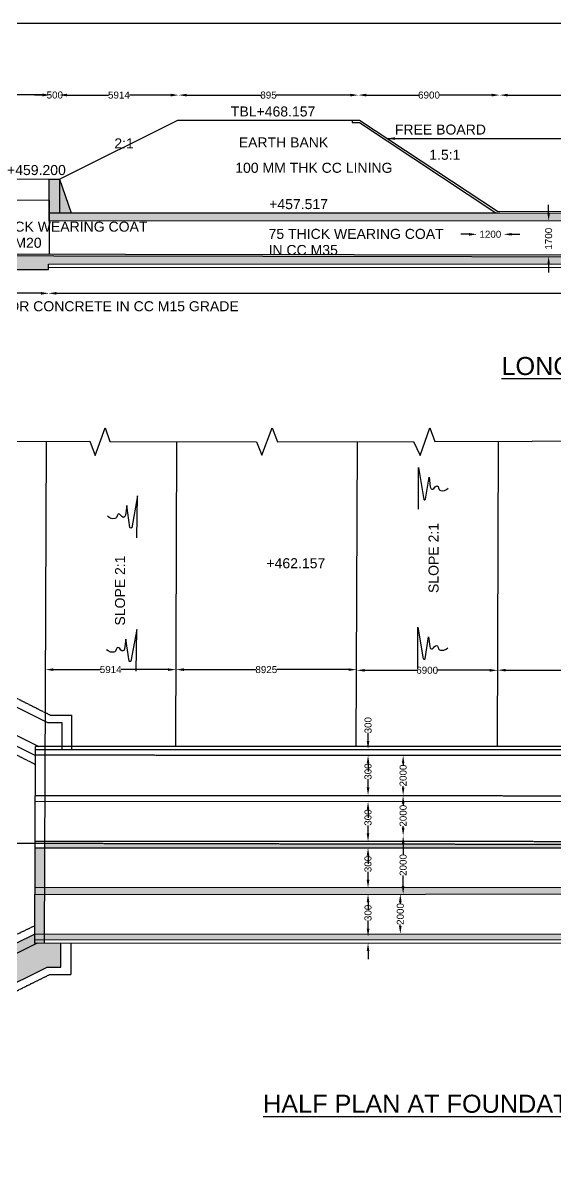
# Model space of a CAD drawing. Header units: millimetres. Extents: x 5124 to 5406002, y 2311 to 17238519.
# Drawn here: x 5218569 to 5221220, y 17201776 to 17207525 of the extents above; entities that cross this region are included whole.
import ezdxf

# ---------------------------------------------------------------- set-up
doc = ezdxf.new("R2010")
doc.units = ezdxf.units.MM
doc.header["$MEASUREMENT"] = 0
doc.linetypes.add('ACAD_ISO02W100', pattern=[15, 12, -3])
for name, color, linetype in [('DIMENSION', 7, 'Continuous'), ('DRAWING', 50, 'Continuous'), ('TEXT', 7, 'Continuous')]:
    doc.layers.add(name, color=color, linetype=linetype)
doc.styles.get("Standard").update_dxf_attribs({"font": 'arial.ttf', "height": 35})
doc.dimstyles.get("Standard").update_dxf_attribs({"dimtxt": 50, "dimasz": 40, "dimexe": 0.18, "dimexo": 0.0625, "dimgap": 0.09, "dimtad": 0, "dimdec": 0, "dimzin": 0, "dimdsep": 46, "dimtxsty": 'Standard', "dimcen": 0.09, "dimse1": 1, "dimse2": 1, "dimadec": 0, "dimazin": 0, "dimtfac": 1, "dimtdec": 0, "dimtofl": 0, "dimtmove": 0, "dimatfit": 3, "dimfxl": 1, "dimtolj": 1, "dimtzin": 0, "dimarcsym": 0})
pattern_1 = [(50.02845, (5179145.186, 17109161.12), (86.78672, -7.54944), [9.07442, -99.81865]), (355.02845, (5179145.19, 17109161.12), (-16.833026, 91.00111), [7.25954, -79.85492]), (100.47985, (5179152.42, 17109160.49), (69.95376, 83.45162), [7.71207, -84.8328]), (46.21265, (5179145.17, 17109185.32), (129.13788, -19.96241), [13.61163, -149.72797]), (96.66405, (5179155.94, 17109183.65), (113.02846, 117.9169), [11.56811, -127.24918]), (351.21265, (5179145.17, 17109185.32), (113.02837, 117.91698), [10.8893, -119.78238]), (21.02845, (5179157.276, 17109179.274), (72.245335, -48.677924), [9.07442, -99.81865]), (326.02845, (5179157.28, 17109179.27), (29.39572, 87.75218), [7.25954, -79.85492]), (71.47985, (5179163.3, 17109175.22), (101.64108, 39.074175), [7.71207, -84.8328]), (37.528446, (5179145.186, 17109161.12), (1.451252, 40.278319), [0, -78.88698, 0, -81.064842, 0, -80.1574]), (7.528446, (5179145.186, 17109161.12), (31.805692, 47.736578), [0, -46.21906, 0, -77.072096, 0, -30.550556]), (327.528446, (5179118.205, 17109161.106), (64.589752, -2.696898), [0, -30.248076, 0, -94.373996, 0, -125.227033]), (317.528446, (5179106.105, 17109161.1), (70.555015, 12.146963), [0, -39.322498, 0, -62.674012, 0, -88.929342])]

# ---------------------------------------------------------------- blocks, each defined once
blk = doc.blocks.new('*D7')
at = {"layer": 'Defpoints', "color": 0, "transparency": 16777216}
for p in [(5217738, 17207166.6), (5218705.5, 17207166.7), (5218705.5, 17207166.6)]:
    blk.add_point(p, dxfattribs=at)
at = {"layer": 'DIMENSION', "color": 0, "lineweight": -2, "transparency": 16777216}
for p, q in [((5217778, 17207166.7), (5218169.5, 17207166.7)), ((5218665.5, 17207166.7), (5218274.1, 17207166.7))]:
    blk.add_line(p, q, dxfattribs=at)
at = {"layer": 'DIMENSION', "color": 0, "transparency": 16777216}
for points in [[(5217778, 17207173.4), (5217778, 17207160), (5217738, 17207166.7)], [(5218665.5, 17207173.4), (5218665.5, 17207160), (5218705.5, 17207166.7)]]:
    blk.add_solid(points, dxfattribs=at)
at = {"layer": 'DIMENSION', "color": 0, "transparency": 16777216, "insert": (5218221.8, 17207166.7), "char_height": 35, "attachment_point": 5}
blk.add_mtext('\\A1;9700', dxfattribs=at)
blk = doc.blocks.new('*D8')
at = {"layer": 'Defpoints', "color": 0, "transparency": 16777216}
for p in [(5218705.5, 17207166.7), (5218748.6, 17207166.7), (5218748.6, 17207166)]:
    blk.add_point(p, dxfattribs=at)
at = {"layer": 'DIMENSION', "color": 0, "lineweight": -2, "transparency": 16777216}
for p, q in [((5218665.5, 17207166), (5218625.5, 17207166)), ((5218788.6, 17207166), (5218828.6, 17207166))]:
    blk.add_line(p, q, dxfattribs=at)
at = {"layer": 'DIMENSION', "color": 0, "transparency": 16777216}
for points in [[(5218665.5, 17207172.7), (5218665.5, 17207159.4), (5218705.5, 17207166)], [(5218788.6, 17207172.7), (5218788.6, 17207159.4), (5218748.6, 17207166)]]:
    blk.add_solid(points, dxfattribs=at)
at = {"layer": 'DIMENSION', "color": 0, "transparency": 16777216, "insert": (5218727.1, 17207166), "char_height": 35, "attachment_point": 5}
blk.add_mtext('\\A1;500', dxfattribs=at)
blk = doc.blocks.new('*D9')
at = {"layer": 'Defpoints', "color": 0, "transparency": 16777216}
for p in [(5218748.6, 17207166.7), (5219344.9, 17207166.7), (5219344.9, 17207165.7)]:
    blk.add_point(p, dxfattribs=at)
at = {"layer": 'DIMENSION', "color": 0, "lineweight": -2, "transparency": 16777216}
for p, q in [((5218788.6, 17207165.7), (5218994.5, 17207165.7)), ((5219304.9, 17207165.7), (5219099, 17207165.7))]:
    blk.add_line(p, q, dxfattribs=at)
at = {"layer": 'DIMENSION', "color": 0, "transparency": 16777216}
for points in [[(5218788.6, 17207172.4), (5218788.6, 17207159), (5218748.6, 17207165.7)], [(5219304.9, 17207172.4), (5219304.9, 17207159), (5219344.9, 17207165.7)]]:
    blk.add_solid(points, dxfattribs=at)
at = {"layer": 'DIMENSION', "color": 0, "transparency": 16777216, "insert": (5219046.8, 17207165.7), "char_height": 35, "attachment_point": 5}
blk.add_mtext('\\A1;5914', dxfattribs=at)
blk = doc.blocks.new('*D10')
at = {"layer": 'Defpoints', "color": 0, "transparency": 16777216}
for p in [(5219344.9, 17207166.7), (5220239.8, 17207166.7), (5220239.8, 17207165.7)]:
    blk.add_point(p, dxfattribs=at)
at = {"layer": 'DIMENSION', "color": 0, "lineweight": -2, "transparency": 16777216}
for p, q in [((5219384.9, 17207165.7), (5219753.5, 17207165.7)), ((5220199.8, 17207165.7), (5219831.3, 17207165.7))]:
    blk.add_line(p, q, dxfattribs=at)
at = {"layer": 'DIMENSION', "color": 0, "transparency": 16777216}
for points in [[(5219384.9, 17207172.4), (5219384.9, 17207159), (5219344.9, 17207165.7)], [(5220199.8, 17207172.4), (5220199.8, 17207159), (5220239.8, 17207165.7)]]:
    blk.add_solid(points, dxfattribs=at)
at = {"layer": 'DIMENSION', "color": 0, "transparency": 16777216, "insert": (5219792.4, 17207165.7), "char_height": 35, "attachment_point": 5}
blk.add_mtext('\\A1;895', dxfattribs=at)
blk = doc.blocks.new('*D11')
at = {"layer": 'Defpoints', "color": 0, "transparency": 16777216}
for p in [(5220239.8, 17207165.7), (5220945.2, 17207165.7), (5220945.2, 17207165.7)]:
    blk.add_point(p, dxfattribs=at)
at = {"layer": 'DIMENSION', "color": 0, "lineweight": -2, "transparency": 16777216}
for p, q in [((5220279.8, 17207165.7), (5220540.1, 17207165.7)), ((5220905.2, 17207165.7), (5220644.9, 17207165.7))]:
    blk.add_line(p, q, dxfattribs=at)
at = {"layer": 'DIMENSION', "color": 0, "transparency": 16777216}
for points in [[(5220279.8, 17207172.4), (5220279.8, 17207159), (5220239.8, 17207165.7)], [(5220905.2, 17207172.4), (5220905.2, 17207159), (5220945.2, 17207165.7)]]:
    blk.add_solid(points, dxfattribs=at)
at = {"layer": 'DIMENSION', "color": 0, "transparency": 16777216, "insert": (5220592.5, 17207165.7), "char_height": 35, "attachment_point": 5}
blk.add_mtext('\\A1;6900', dxfattribs=at)
blk = doc.blocks.new('*D12')
at = {"layer": 'Defpoints', "color": 0, "transparency": 16777216}
for p in [(5220945.2, 17207165.7), (5222424.1, 17207165.7), (5222424.1, 17207165.7)]:
    blk.add_point(p, dxfattribs=at)
at = {"layer": 'DIMENSION', "color": 0, "lineweight": -2, "transparency": 16777216}
for p, q in [((5220985.2, 17207165.7), (5221620.4, 17207165.7)), ((5222384.1, 17207165.7), (5221748.9, 17207165.7))]:
    blk.add_line(p, q, dxfattribs=at)
at = {"layer": 'DIMENSION', "color": 0, "transparency": 16777216}
for points in [[(5220985.2, 17207172.4), (5220985.2, 17207159), (5220945.2, 17207165.7)], [(5222384.1, 17207172.4), (5222384.1, 17207159), (5222424.1, 17207165.7)]]:
    blk.add_solid(points, dxfattribs=at)
at = {"layer": 'DIMENSION', "color": 0, "transparency": 16777216, "insert": (5221684.6, 17207165.7), "char_height": 35, "attachment_point": 5}
blk.add_mtext('\\A1;15000', dxfattribs=at)
blk = doc.blocks.new('*D22')
at = {"layer": 'Defpoints', "color": 0, "transparency": 16777216}
for p in [(5221188.9, 17206538.3), (5221188.9, 17206538.3), (5221188.9, 17206360.9)]:
    blk.add_point(p, dxfattribs=at)
at = {"layer": 'DIMENSION', "color": 0, "lineweight": -2, "transparency": 16777216}
for p, q in [((5221188.9, 17206578.3), (5221188.9, 17206618.3)), ((5221188.9, 17206320.9), (5221188.9, 17206280.9))]:
    blk.add_line(p, q, dxfattribs=at)
at = {"layer": 'DIMENSION', "color": 0, "transparency": 16777216}
for points in [[(5221182.2, 17206578.3), (5221195.6, 17206578.3), (5221188.9, 17206538.3)], [(5221182.2, 17206320.9), (5221195.6, 17206320.9), (5221188.9, 17206360.9)]]:
    blk.add_solid(points, dxfattribs=at)
at = {"layer": 'DIMENSION', "color": 0, "transparency": 16777216, "insert": (5221188.9, 17206449.6), "char_height": 35, "attachment_point": 5, "rotation": 90}
blk.add_mtext('\\A1;1700', dxfattribs=at)
blk = doc.blocks.new('*D23')
at = {"layer": 'Defpoints', "color": 0, "transparency": 16777216}
for p in [(5220831.7, 17206538.2), (5220964.8, 17206538.2), (5220964.8, 17206471.5)]:
    blk.add_point(p, dxfattribs=at)
at = {"layer": 'DIMENSION', "color": 0, "lineweight": -2, "transparency": 16777216}
for p, q in [((5220791.7, 17206471.5), (5220751.7, 17206471.5)), ((5221004.8, 17206471.5), (5221044.8, 17206471.5))]:
    blk.add_line(p, q, dxfattribs=at)
at = {"layer": 'DIMENSION', "color": 0, "transparency": 16777216}
for points in [[(5220791.7, 17206478.2), (5220791.7, 17206464.9), (5220831.7, 17206471.5)], [(5221004.8, 17206478.2), (5221004.8, 17206464.9), (5220964.8, 17206471.5)]]:
    blk.add_solid(points, dxfattribs=at)
at = {"layer": 'DIMENSION', "color": 0, "transparency": 16777216, "insert": (5220898.3, 17206471.5), "char_height": 35, "attachment_point": 5}
blk.add_mtext('\\A1;1200', dxfattribs=at)
blk = doc.blocks.new('*D26')
at = {"layer": 'Defpoints', "color": 0, "transparency": 16777216}
for p in [(5217951.1, 17206177.3), (5218698.6, 17206177.3), (5218698.6, 17206177.3)]:
    blk.add_point(p, dxfattribs=at)
at = {"layer": 'DIMENSION', "color": 0, "lineweight": -2, "transparency": 16777216}
for p, q in [((5217991.1, 17206177.3), (5218272.7, 17206177.3)), ((5218658.6, 17206177.3), (5218377, 17206177.3))]:
    blk.add_line(p, q, dxfattribs=at)
at = {"layer": 'DIMENSION', "color": 0, "transparency": 16777216}
for points in [[(5217991.1, 17206183.9), (5217991.1, 17206170.6), (5217951.1, 17206177.3)], [(5218658.6, 17206183.9), (5218658.6, 17206170.6), (5218698.6, 17206177.3)]]:
    blk.add_solid(points, dxfattribs=at)
at = {"layer": 'DIMENSION', "color": 0, "transparency": 16777216, "insert": (5218324.8, 17206177.3), "char_height": 35, "attachment_point": 5}
blk.add_mtext('\\A1;7600', dxfattribs=at)
blk = doc.blocks.new('*D27')
at = {"layer": 'Defpoints', "color": 0, "transparency": 16777216}
for p in [(5218695.1, 17206296.1), (5224483.8, 17206292.3), (5224483.8, 17206177.3)]:
    blk.add_point(p, dxfattribs=at)
at = {"layer": 'DIMENSION', "color": 0, "lineweight": -2, "transparency": 16777216}
for p, q in [((5218735.1, 17206177.3), (5221523.5, 17206177.3)), ((5224443.8, 17206177.3), (5221655.3, 17206177.3))]:
    blk.add_line(p, q, dxfattribs=at)
at = {"layer": 'DIMENSION', "color": 0, "transparency": 16777216}
for points in [[(5218735.1, 17206183.9), (5218735.1, 17206170.6), (5218695.1, 17206177.3)], [(5224443.8, 17206183.9), (5224443.8, 17206170.6), (5224483.8, 17206177.3)]]:
    blk.add_solid(points, dxfattribs=at)
at = {"layer": 'DIMENSION', "color": 0, "transparency": 16777216, "insert": (5221589.4, 17206177.3), "char_height": 35, "attachment_point": 5}
blk.add_mtext('\\A1;57720', dxfattribs=at)
blk = doc.blocks.new('*D35')
at = {"layer": 'Defpoints', "color": 0, "transparency": 16777216}
for p in [(5219330.9, 17204301), (5218680.4, 17204188.2), (5219330.9, 17204185.8)]:
    blk.add_point(p, dxfattribs=at)
at = {"layer": 'DIMENSION', "color": 0, "lineweight": -2, "transparency": 16777216}
for p, q in [((5218720.4, 17204301), (5218953.4, 17204301)), ((5219290.9, 17204301), (5219057.9, 17204301))]:
    blk.add_line(p, q, dxfattribs=at)
at = {"layer": 'DIMENSION', "color": 0, "transparency": 16777216}
for points in [[(5218720.4, 17204307.6), (5218720.4, 17204294.3), (5218680.4, 17204301)], [(5219290.9, 17204307.6), (5219290.9, 17204294.3), (5219330.9, 17204301)]]:
    blk.add_solid(points, dxfattribs=at)
at = {"layer": 'DIMENSION', "color": 0, "transparency": 16777216, "insert": (5219005.7, 17204301), "char_height": 35, "attachment_point": 5}
blk.add_mtext('\\A1;5914', dxfattribs=at)
blk = doc.blocks.new('*D36')
at = {"layer": 'Defpoints', "color": 0, "transparency": 16777216}
for p in [(5219331.3, 17204300.9), (5220231.5, 17204300.9), (5220231.5, 17204297.5)]:
    blk.add_point(p, dxfattribs=at)
at = {"layer": 'DIMENSION', "color": 0, "lineweight": -2, "transparency": 16777216}
for p, q in [((5219371.3, 17204300.9), (5219728.9, 17204300.9)), ((5220191.5, 17204300.9), (5219833.9, 17204300.9))]:
    blk.add_line(p, q, dxfattribs=at)
at = {"layer": 'DIMENSION', "color": 0, "transparency": 16777216}
for points in [[(5219371.3, 17204307.6), (5219371.3, 17204294.2), (5219331.3, 17204300.9)], [(5220191.5, 17204307.6), (5220191.5, 17204294.2), (5220231.5, 17204300.9)]]:
    blk.add_solid(points, dxfattribs=at)
at = {"layer": 'DIMENSION', "color": 0, "transparency": 16777216, "insert": (5219781.4, 17204300.9), "char_height": 35, "attachment_point": 5}
blk.add_mtext('\\A1;8925', dxfattribs=at)
blk = doc.blocks.new('*D37')
at = {"layer": 'Defpoints', "color": 0, "transparency": 16777216}
for p in [(5220231.5, 17204300.9), (5220935.2, 17204298.2), (5220935.2, 17204297.5)]:
    blk.add_point(p, dxfattribs=at)
at = {"layer": 'DIMENSION', "color": 0, "lineweight": -2, "transparency": 16777216}
for p, q in [((5220271.5, 17204297.5), (5220531, 17204297.5)), ((5220895.2, 17204297.5), (5220635.7, 17204297.5))]:
    blk.add_line(p, q, dxfattribs=at)
at = {"layer": 'DIMENSION', "color": 0, "transparency": 16777216}
for points in [[(5220271.5, 17204304.1), (5220271.5, 17204290.8), (5220231.5, 17204297.5)], [(5220895.2, 17204304.1), (5220895.2, 17204290.8), (5220935.2, 17204297.5)]]:
    blk.add_solid(points, dxfattribs=at)
at = {"layer": 'DIMENSION', "color": 0, "transparency": 16777216, "insert": (5220583.4, 17204297.5), "char_height": 35, "attachment_point": 5}
blk.add_mtext('\\A1;6900', dxfattribs=at)
blk = doc.blocks.new('*D38')
at = {"layer": 'Defpoints', "color": 0, "transparency": 16777216}
for p in [(5220935.2, 17204294.8), (5222418.6, 17204298.2), (5222418.6, 17204289.1)]:
    blk.add_point(p, dxfattribs=at)
at = {"layer": 'DIMENSION', "color": 0, "lineweight": -2, "transparency": 16777216}
for p, q in [((5220975.2, 17204298.2), (5221612.7, 17204298.2)), ((5222378.6, 17204298.2), (5221741.1, 17204298.2))]:
    blk.add_line(p, q, dxfattribs=at)
at = {"layer": 'DIMENSION', "color": 0, "transparency": 16777216}
for points in [[(5220975.2, 17204304.9), (5220975.2, 17204291.6), (5220935.2, 17204298.2)], [(5222378.6, 17204304.9), (5222378.6, 17204291.6), (5222418.6, 17204298.2)]]:
    blk.add_solid(points, dxfattribs=at)
at = {"layer": 'DIMENSION', "color": 0, "transparency": 16777216, "insert": (5221676.9, 17204298.2), "char_height": 35, "attachment_point": 5}
blk.add_mtext('\\A1;15000', dxfattribs=at)
blk = doc.blocks.new('*D46')
at = {"layer": 'Defpoints', "color": 0, "transparency": 16777216}
for p in [(5220463.5, 17203873.1), (5220463.5, 17203873.1), (5220463.5, 17203672.7)]:
    blk.add_point(p, dxfattribs=at)
at = {"layer": 'DIMENSION', "color": 0, "lineweight": -2, "transparency": 16777216}
for p, q in [((5220463.5, 17203833.1), (5220463.5, 17203825.5)), ((5220463.5, 17203712.7), (5220463.5, 17203720.3))]:
    blk.add_line(p, q, dxfattribs=at)
at = {"layer": 'DIMENSION', "color": 0, "transparency": 16777216}
for points in [[(5220456.9, 17203833.1), (5220470.2, 17203833.1), (5220463.5, 17203873.1)], [(5220456.9, 17203712.7), (5220470.2, 17203712.7), (5220463.5, 17203672.7)]]:
    blk.add_solid(points, dxfattribs=at)
at = {"layer": 'DIMENSION', "color": 0, "transparency": 16777216, "insert": (5220463.5, 17203772.9), "char_height": 35, "attachment_point": 5, "rotation": 90}
blk.add_mtext('\\A1;2000', dxfattribs=at)
blk = doc.blocks.new('*D47')
at = {"layer": 'Defpoints', "color": 0, "transparency": 16777216}
for p in [(5220463.5, 17203672.7), (5220463.5, 17203672.7), (5220463.4, 17203472.2)]:
    blk.add_point(p, dxfattribs=at)
at = {"layer": 'DIMENSION', "color": 0, "lineweight": -2, "transparency": 16777216}
for p, q in [((5220463.5, 17203632.7), (5220463.5, 17203625)), ((5220463.5, 17203512.2), (5220463.5, 17203519.8))]:
    blk.add_line(p, q, dxfattribs=at)
at = {"layer": 'DIMENSION', "color": 0, "transparency": 16777216}
for points in [[(5220456.8, 17203632.7), (5220470.1, 17203632.7), (5220463.5, 17203672.7)], [(5220456.8, 17203512.2), (5220470.1, 17203512.2), (5220463.5, 17203472.2)]]:
    blk.add_solid(points, dxfattribs=at)
at = {"layer": 'DIMENSION', "color": 0, "transparency": 16777216, "insert": (5220463.5, 17203572.4), "char_height": 35, "attachment_point": 5, "rotation": 90}
blk.add_mtext('\\A1;2000', dxfattribs=at)
blk = doc.blocks.new('*D48')
at = {"layer": 'Defpoints', "color": 0, "transparency": 16777216}
for p in [(5220449.5, 17203181.3), (5220449.5, 17203181.3), (5220449.5, 17202983.4)]:
    blk.add_point(p, dxfattribs=at)
at = {"layer": 'DIMENSION', "color": 0, "lineweight": -2, "transparency": 16777216}
for p, q in [((5220449.5, 17203141.3), (5220449.5, 17203135)), ((5220449.5, 17203023.4), (5220449.5, 17203029.8))]:
    blk.add_line(p, q, dxfattribs=at)
at = {"layer": 'DIMENSION', "color": 0, "transparency": 16777216}
for points in [[(5220442.8, 17203141.3), (5220456.2, 17203141.3), (5220449.5, 17203181.3)], [(5220442.8, 17203023.4), (5220456.2, 17203023.4), (5220449.5, 17202983.4)]]:
    blk.add_solid(points, dxfattribs=at)
at = {"layer": 'DIMENSION', "color": 0, "transparency": 16777216, "insert": (5220449.5, 17203082.4), "char_height": 35, "attachment_point": 5, "rotation": 90}
blk.add_mtext('\\A1;2000', dxfattribs=at)
blk = doc.blocks.new('*D49')
at = {"layer": 'Defpoints', "color": 0, "transparency": 16777216}
for p in [(5220463.5, 17203472.2), (5220463.5, 17203472.2), (5220449.5, 17203181.3)]:
    blk.add_point(p, dxfattribs=at)
at = {"layer": 'DIMENSION', "color": 0, "lineweight": -2, "transparency": 16777216}
for p, q in [((5220463.5, 17203432.2), (5220463.5, 17203379.3)), ((5220463.5, 17203221.3), (5220463.5, 17203274.1))]:
    blk.add_line(p, q, dxfattribs=at)
at = {"layer": 'DIMENSION', "color": 0, "transparency": 16777216}
for points in [[(5220456.8, 17203432.2), (5220470.1, 17203432.2), (5220463.5, 17203472.2)], [(5220456.8, 17203221.3), (5220470.1, 17203221.3), (5220463.5, 17203181.3)]]:
    blk.add_solid(points, dxfattribs=at)
at = {"layer": 'DIMENSION', "color": 0, "transparency": 16777216, "insert": (5220463.5, 17203326.7), "char_height": 35, "attachment_point": 5, "rotation": 90}
blk.add_mtext('\\A1;2000', dxfattribs=at)
blk = doc.blocks.new('*D103')
at = {"layer": 'Defpoints', "color": 0, "transparency": 16777216}
for p in [(5220284.8, 17203213), (5220284.8, 17203181.2), (5220288.4, 17203213)]:
    blk.add_point(p, dxfattribs=at)
at = {"layer": 'DIMENSION', "color": 0, "lineweight": -2, "transparency": 16777216}
for p, q in [((5220288.4, 17203253), (5220288.4, 17203293)), ((5220288.4, 17203141.2), (5220288.4, 17203101.2))]:
    blk.add_line(p, q, dxfattribs=at)
at = {"layer": 'DIMENSION', "color": 0, "transparency": 16777216}
for points in [[(5220281.8, 17203253), (5220295.1, 17203253), (5220288.4, 17203213)], [(5220281.8, 17203141.2), (5220295.1, 17203141.2), (5220288.4, 17203181.2)]]:
    blk.add_solid(points, dxfattribs=at)
at = {"layer": 'DIMENSION', "color": 0, "transparency": 16777216, "insert": (5220288.4, 17203331.7), "char_height": 35, "attachment_point": 5, "rotation": 90}
blk.add_mtext('\\A1;300', dxfattribs=at)
blk = doc.blocks.new('*D104')
at = {"layer": 'Defpoints', "color": 0, "transparency": 16777216}
for p in [(5220284.8, 17203444.5), (5220284.8, 17203412.6), (5220288.5, 17203444.5)]:
    blk.add_point(p, dxfattribs=at)
at = {"layer": 'DIMENSION', "color": 0, "lineweight": -2, "transparency": 16777216}
for p, q in [((5220288.5, 17203484.5), (5220288.5, 17203524.5)), ((5220288.5, 17203372.6), (5220288.5, 17203332.6))]:
    blk.add_line(p, q, dxfattribs=at)
at = {"layer": 'DIMENSION', "color": 0, "transparency": 16777216}
for points in [[(5220281.8, 17203484.5), (5220295.1, 17203484.5), (5220288.5, 17203444.5)], [(5220281.8, 17203372.6), (5220295.1, 17203372.6), (5220288.5, 17203412.6)]]:
    blk.add_solid(points, dxfattribs=at)
at = {"layer": 'DIMENSION', "color": 0, "transparency": 16777216, "insert": (5220288.5, 17203563.2), "char_height": 35, "attachment_point": 5, "rotation": 90}
blk.add_mtext('\\A1;300', dxfattribs=at)
blk = doc.blocks.new('*D105')
at = {"layer": 'Defpoints', "color": 0, "transparency": 16777216}
for p in [(5220284.9, 17203674), (5220284.9, 17203642.2), (5220288.6, 17203674)]:
    blk.add_point(p, dxfattribs=at)
at = {"layer": 'DIMENSION', "color": 0, "lineweight": -2, "transparency": 16777216}
for p, q in [((5220288.6, 17203714), (5220288.6, 17203754)), ((5220288.6, 17203602.2), (5220288.6, 17203562.2))]:
    blk.add_line(p, q, dxfattribs=at)
at = {"layer": 'DIMENSION', "color": 0, "transparency": 16777216}
for points in [[(5220281.9, 17203714), (5220295.2, 17203714), (5220288.6, 17203674)], [(5220281.9, 17203602.2), (5220295.2, 17203602.2), (5220288.6, 17203642.2)]]:
    blk.add_solid(points, dxfattribs=at)
at = {"layer": 'DIMENSION', "color": 0, "transparency": 16777216, "insert": (5220288.6, 17203792.7), "char_height": 35, "attachment_point": 5, "rotation": 90}
blk.add_mtext('\\A1;300', dxfattribs=at)
blk = doc.blocks.new('*D106')
at = {"layer": 'Defpoints', "color": 0, "transparency": 16777216}
for p in [(5220285.1, 17203905), (5220285.1, 17203873.2), (5220288.7, 17203905)]:
    blk.add_point(p, dxfattribs=at)
at = {"layer": 'DIMENSION', "color": 0, "lineweight": -2, "transparency": 16777216}
for p, q in [((5220288.7, 17203945), (5220288.7, 17203985)), ((5220288.7, 17203833.2), (5220288.7, 17203793.2))]:
    blk.add_line(p, q, dxfattribs=at)
at = {"layer": 'DIMENSION', "color": 0, "transparency": 16777216}
for points in [[(5220282, 17203945), (5220295.4, 17203945), (5220288.7, 17203905)], [(5220282, 17203833.2), (5220295.4, 17203833.2), (5220288.7, 17203873.2)]]:
    blk.add_solid(points, dxfattribs=at)
at = {"layer": 'DIMENSION', "color": 0, "transparency": 16777216, "insert": (5220288.7, 17204023.7), "char_height": 35, "attachment_point": 5, "rotation": 90}
blk.add_mtext('\\A1;300', dxfattribs=at)
blk = doc.blocks.new('*D107')
at = {"layer": 'Defpoints', "color": 0, "transparency": 16777216}
for p in [(5220284.9, 17202969.3), (5220284.9, 17202937.4), (5220288.6, 17202969.3)]:
    blk.add_point(p, dxfattribs=at)
at = {"layer": 'DIMENSION', "color": 0, "lineweight": -2, "transparency": 16777216}
for p, q in [((5220288.6, 17203009.3), (5220288.6, 17203049.3)), ((5220288.6, 17202897.4), (5220288.6, 17202857.4))]:
    blk.add_line(p, q, dxfattribs=at)
at = {"layer": 'DIMENSION', "color": 0, "transparency": 16777216}
for points in [[(5220281.9, 17203009.3), (5220295.2, 17203009.3), (5220288.6, 17202969.3)], [(5220281.9, 17202897.4), (5220295.2, 17202897.4), (5220288.6, 17202937.4)]]:
    blk.add_solid(points, dxfattribs=at)
at = {"layer": 'DIMENSION', "color": 0, "transparency": 16777216, "insert": (5220288.6, 17203088), "char_height": 35, "attachment_point": 5, "rotation": 90}
blk.add_mtext('\\A1;300', dxfattribs=at)

msp = doc.modelspace()

# ---------------------------------------------------------------- hatches: boundary and pattern name
at = {"layer": 'DRAWING'}
h = msp.add_hatch(dxfattribs=at)
h.set_pattern_fill('AR-CONC', color=0, scale=12.09923, angle=0.02845, style=0)
h.set_pattern_definition(pattern_1)
h.paths.add_polyline_path([(5224430.4, 17206638.9), (5224484, 17206638.8), (5224484, 17206539.1), (5218699, 17206537.7), (5218699.5, 17206746.8), (5218750.1, 17206746.8), (5218809.3, 17206578.2), (5224430.4, 17206576.8)])
h = msp.add_hatch(dxfattribs=at)
h.set_pattern_fill('AR-CONC', color=0, scale=12.09923, angle=0.02845, style=0)
h.set_pattern_definition(pattern_1)
h.paths.add_polyline_path([(5225985.1, 17206190.5), (5226015.1, 17206190.5), (5226015.1, 17206194), (5226015.7, 17206294.1), (5225884.8, 17206294.9), (5225884.7, 17206273.5), (5225954.9, 17206273.1)])
h.paths.add_polyline_path([(5225885.2, 17206353.5), (5224483.8, 17206355.7), (5224483.8, 17206282.6), (5225884.7, 17206273.5)])
h.paths.add_polyline_path([(5217679.5, 17206366.5), (5217679.5, 17206295.6), (5218695.1, 17206296.1), (5218695, 17206323.1), (5224483.8, 17206324.4), (5224483.8, 17206355.7)])
h.paths.add_polyline_path([(5224483.8, 17206355.7), (5224483.8, 17206364.8), (5217938.5, 17206373.6), (5217775.1, 17206551.9), (5217679.4, 17206551.9), (5217679.5, 17206366.5)])
h = msp.add_hatch(dxfattribs=at)
h.set_pattern_fill('AR-CONC', color=0, scale=12.09923, angle=0.02845, style=0)
h.set_pattern_definition(pattern_1)
h.paths.add_polyline_path([(5218689.3, 17202817.3), (5218757.7, 17202817.3), (5218757.7, 17202936.7), (5218639.6, 17202936.7), (5217647.7, 17202440.6), (5217647.8, 17202111.4), (5217684, 17202111.4), (5217683.9, 17202318)])
h.paths.add_polyline_path([(5218639.6, 17202936.7), (5218626.1, 17202936.7), (5218626.2, 17202982.4), (5217599.1, 17202477.7), (5217599.3, 17202111.3), (5217647.8, 17202111.4), (5217647.7, 17202440.6)])
h.paths.add_polyline_path([(5218675.8, 17202952.7), (5218626.1, 17202952.7), (5218626.1, 17202936.7), (5218675.7, 17202936.7)])
h.paths.add_polyline_path([(5218675.9, 17202982.4), (5218626.2, 17202982.4), (5218626.1, 17202952.7), (5218675.8, 17202952.7)])
h.paths.add_polyline_path([(5218676.6, 17203179.8), (5218626.7, 17203179.8), (5218626.2, 17202982.4), (5218675.9, 17202982.4)])
h.paths.add_polyline_path([(5218676.8, 17203212.3), (5218626.7, 17203212.3), (5218626.7, 17203179.8), (5218676.6, 17203179.8)])
h.paths.add_polyline_path([(5218677.5, 17203412.7), (5218627.2, 17203412.7), (5218626.7, 17203212.3), (5218676.8, 17203212.3)])
h.paths.add_polyline_path([(5224468.8, 17203214.8), (5218676.8, 17203212.3), (5218676.6, 17203179.8), (5224468.6, 17203184.7)])
h.paths.add_polyline_path([(5224466.8, 17202985.7), (5218675.9, 17202982.4), (5218675.8, 17202952.7), (5224466.5, 17202955.5)])
h.paths.add_polyline_path([(5224467.2, 17202985.7), (5224466.8, 17202985.7), (5224466.5, 17202955.5), (5224466.4, 17202939.4), (5224451.2, 17202939.4), (5225944.2, 17202426.5), (5225971.8, 17202469.2)])
h.paths.add_polyline_path([(5224451.2, 17202939.4), (5224383.2, 17202939.3), (5224383.2, 17202869.2), (5224426, 17202869.2), (5225873, 17202374.3), (5225872.4, 17201999.7), (5225993, 17201998.5), (5225995.1, 17202461.7), (5225992.3, 17202461.8), (5225971.8, 17202469.2), (5225944.2, 17202426.5)])
h.paths.add_polyline_path([(5224466.5, 17202955.5), (5224414.4, 17202955.4), (5224414.3, 17202939.4), (5224466.4, 17202939.4)])
h.paths.add_polyline_path([(5224466.8, 17202985.7), (5224414.6, 17202985.7), (5224414.4, 17202955.4), (5224466.5, 17202955.5)], flags=17)
h = msp.add_hatch(dxfattribs=at)
h.set_pattern_fill('AR-CONC', color=0, scale=12.09923, angle=0.02845, style=0)
h.set_pattern_definition(pattern_1)
h.paths.add_polyline_path([(5224470.6, 17203412.5), (5224470.7, 17203424.3), (5218677.6, 17203435.3), (5218677.5, 17203412.7)])

# ---------------------------------------------------------------- linework, layer by layer
at = {"layer": 'DIMENSION', "color": 0}
msp.add_lwpolyline([(5215038.8, 17207524.9), (5231435.4, 17207524.9), (5231435.4, 17196027.7), (5215038.8, 17196027.7)], close=True, dxfattribs=at)
at = {"layer": 'DRAWING', "color": 0}
for points in [[(5216312.6, 17206754.7), (5218750.1, 17206746.6), (5219340.7, 17207040), (5220245.9, 17207040.4), (5220933.5, 17206587), (5222432.4, 17206585.7), (5223119.9, 17207042.3), (5223622.2, 17207041.1), (5224430.4, 17206638.9), (5225966.6, 17206629.6), (5227579.9, 17206620.4), (5227580, 17206497.1), (5227563.8, 17206488.9), (5227598.1, 17206477.9), (5227578.2, 17206468.3), (5227578.2, 17206330.2)], [(5220209.5, 17207040.4), (5220209.5, 17207028.6), (5220245.4, 17207028.6), (5220925.4, 17206579.1)], [(5216926.6, 17206551.5), (5217036.9, 17206713.1), (5217775.9, 17206710.4), (5217818.8, 17206701.7), (5217847.7, 17206674.9), (5217870, 17206660.8), (5217897.5, 17206645.5), (5218699.1, 17206641.1), (5218699.5, 17206746.8)], [(5224430.4, 17206638.9), (5224484, 17206638.8), (5224484, 17206539.1), (5218699, 17206537.7), (5218699.5, 17206746.8), (5218750.1, 17206746.8), (5218809.3, 17206578.2), (5224430.4, 17206576.8), (5224430.4, 17206638.9)], [(5218750.1, 17206746.6), (5218750.1, 17206578.1)], [(5218750.7, 17206746.6), (5218809.3, 17206578.2)], [(5217679.4, 17206551.9), (5217775.1, 17206551.9), (5217938.5, 17206373.6), (5225917.7, 17206362.9), (5225966.6, 17206629.6)], [(5218699.1, 17206641.1), (5218698.8, 17206372.6)], [(5218699, 17206578.1), (5220945.2, 17206579.2), (5224484, 17206576.8)], [(5217354.5, 17206551.7), (5217679.4, 17206551.9), (5217679.5, 17206295.6), (5218695.1, 17206296.1), (5218695, 17206323.1), (5224483.8, 17206324.4)], [(5224483.9, 17206539.1), (5218699, 17206537.7)], [(5217679.5, 17206366.5), (5226016, 17206353.2)], [(5224483.8, 17206307.2), (5218695.1, 17206304.3)], [(5218471.6, 17205438.3), (5218902, 17205439.3), (5218928.3, 17205368.2), (5218977.7, 17205506.4), (5219001.9, 17205438.1), (5219732.9, 17205437.3), (5219759, 17205370.6), (5219810.5, 17205507.1), (5219837.2, 17205436.9), (5220515.3, 17205438), (5220547.6, 17205368.9), (5220596.6, 17205506.6), (5220621.9, 17205438.3), (5222076.2, 17205443.1), (5222946.7, 17205441.3), (5222971.1, 17205370.1), (5223020.4, 17205510.5), (5223044.4, 17205440.3), (5224666.3, 17205440.4)], [(5218675.7, 17202936.7), (5218685.1, 17205439.8)], [(5219329.9, 17203918.2), (5219335.7, 17205437.7)], [(5220230, 17203918.2), (5220235.8, 17205437.8)], [(5220933.8, 17203918.3), (5220939.6, 17205437.8)], [(5217608.7, 17204694), (5217608.6, 17204752.6), (5217693.9, 17204752.7), (5217694, 17204536.5), (5218691.3, 17204036.8), (5218761.9, 17204036.9), (5218761.9, 17203903.2)], [(5217659, 17204752.7), (5217659.2, 17204414.4), (5218646.8, 17203917.9)], [(5217607, 17204388.6), (5218628.3, 17203873.8)], [(5218628.4, 17203918.1), (5218626.1, 17202936.7), (5224466.4, 17202939.4), (5224475.1, 17203918.5)], [(5224472.6, 17203641.2), (5218627.8, 17203642.6)], [(5218627.2, 17203412.7), (5224470.6, 17203412.5)], [(5224468.8, 17203214.8), (5218626.7, 17203212.3)], [(5218626.7, 17203179.8), (5224468.6, 17203184.7)], [(5217599.3, 17202111.3), (5217599.1, 17202477.7), (5218626.2, 17202982.4)], [(5217599.3, 17202111.3), (5217684, 17202111.4), (5217683.9, 17202318), (5218689.3, 17202817.3), (5218757.7, 17202817.3), (5218757.7, 17202936.7)], [(5218639.6, 17202936.7), (5217647.7, 17202440.6), (5217647.8, 17202111.4)], [(5224466.5, 17202955.5), (5218626.1, 17202952.7)], [(5218626.2, 17202982.4), (5224466.8, 17202985.7)]]:
    msp.add_lwpolyline(points, dxfattribs=at)
for points in [[(5220539.7, 17205100.4), (5220539.8, 17205308.4), (5220566.6, 17205149.9, 0.469158), (5220575.5, 17205150.1), (5220592.7, 17205259.9), (5220598.9, 17205211.8), (5220600.9, 17205205.9), (5220602.9, 17205202.6), (5220608.1, 17205200.7), (5220612.2, 17205200.9), (5220617.2, 17205204.9), (5220622.8, 17205211.8), (5220628, 17205215.5), (5220634, 17205217), (5220637.4, 17205213.9), (5220640.3, 17205207.5), (5220643.1, 17205199.8), (5220646.8, 17205195.7), (5220651.6, 17205193.5), (5220662, 17205192.9), (5220669.5, 17205193.8), (5220680, 17205199.3), (5220688.8, 17205205.6)], [(5219136.4, 17204958.9), (5219139.8, 17205166.8), (5219110.3, 17205008.8, -0.469158), (5219101.5, 17205009.2), (5219086.1, 17205119.2), (5219079.1, 17205071.2), (5219077, 17205065.3), (5219074.9, 17205062), (5219069.7, 17205060.3), (5219065.6, 17205060.5), (5219060.7, 17205064.6), (5219055.1, 17205071.6), (5219050.1, 17205075.3), (5219044.1, 17205077), (5219040.6, 17205074), (5219037.6, 17205067.6), (5219034.7, 17205059.9), (5219030.9, 17205055.9), (5219026.1, 17205053.8), (5219015.6, 17205053.3), (5219008.2, 17205054.4), (5218997.8, 17205060.1), (5218989.1, 17205066.5)], [(5219132.1, 17204292.8), (5219135.5, 17204500.7), (5219106.1, 17204342.7, -0.469158), (5219097.2, 17204343.1), (5219081.8, 17204453.1), (5219074.8, 17204405.1), (5219072.7, 17204399.3), (5219070.6, 17204396), (5219065.4, 17204394.2), (5219061.4, 17204394.5), (5219056.4, 17204398.5), (5219050.9, 17204405.5), (5219045.8, 17204409.3), (5219039.8, 17204410.9), (5219036.4, 17204407.9), (5219033.4, 17204401.5), (5219030.4, 17204393.8), (5219026.6, 17204389.8), (5219021.8, 17204387.7), (5219011.4, 17204387.3), (5219003.9, 17204388.3), (5218993.5, 17204394), (5218984.8, 17204400.4)], [(5220537.2, 17204305), (5220537.3, 17204512.9), (5220564.1, 17204354.4, 0.469158), (5220572.9, 17204354.6), (5220590.2, 17204464.4), (5220596.4, 17204416.3), (5220598.4, 17204410.4), (5220600.4, 17204407.1), (5220605.6, 17204405.2), (5220609.7, 17204405.4), (5220614.7, 17204409.4), (5220620.3, 17204416.3), (5220625.5, 17204420), (5220631.5, 17204421.5), (5220634.9, 17204418.5), (5220637.8, 17204412), (5220640.6, 17204404.3), (5220644.3, 17204400.2), (5220649, 17204398), (5220659.5, 17204397.4), (5220667, 17204398.3), (5220677.5, 17204403.8), (5220686.3, 17204410.1)]]:
    msp.add_lwpolyline(points, format="xyb", dxfattribs=at)
at = {"layer": 'DRAWING', "color": 0, "linetype": 'ACAD_ISO02W100', "ltscale": 0.3}
for points in [[(5217570.4, 17204357.9), (5217569.1, 17204793.3), (5217734.4, 17204790.5), (5217734, 17204562.4), (5218703.9, 17204074.4), (5218809.8, 17204074.5), (5218811, 17203902.5)], [(5218628.2, 17203828.7), (5217606.9, 17204341.2)], [(5224475.1, 17203918.5), (5218628.4, 17203918.1)], [(5224474.7, 17203871.8), (5218628.3, 17203873.8)], [(5218628.4, 17203902.4), (5224474.9, 17203903)], [(5218627.9, 17203673.4), (5224472.9, 17203671.1)], [(5217604.5, 17203437.4), (5225081.1, 17203423.2), (5226928.5, 17203410.4)], [(5218627.3, 17203445.5), (5224470.9, 17203443.8)], [(5217557.9, 17202072.5), (5217557.7, 17202507), (5218626.3, 17203024.1)], [(5218807.2, 17202936.8), (5218807.2, 17202779.5), (5218701, 17202779.4), (5217724, 17202295.2), (5217724.1, 17202067.3), (5217557.9, 17202072.5)]]:
    msp.add_lwpolyline(points, dxfattribs=at)

# ---------------------------------------------------------------- texts
at = {"layer": 'TEXT', "color": 0}
for s, height, p in [('TBL+468.157', 50, (5219604.6, 17207059)), ('FREE BOARD ', 50, (5220422.2, 17206968.9)), ('2:1', 50, (5219023.9, 17206900.1)), ('EARTH BANK', 50, (5219644, 17206904.8)), ('1.5:1', 50, (5220593.8, 17206843.1)), ('+459.200', 50, (5218488.8, 17206767)), ('100 MM THK CC LINING ', 50, (5219626.5, 17206778.2)), ('+457.517', 50, (5219795.7, 17206597.1)), ('75 THICK WEARING COAT ', 50, (5218315.9, 17206484.8)), ('75 THICK WEARING COAT ', 50, (5219792.7, 17206448.6)), ('IN CC M20 ', 50, (5218315.9, 17206404.4)), ('IN CC M35 ', 50, (5219792.7, 17206368.3)), ('625 THK FLOOR CONCRETE IN CC M15 GRADE ', 50, (5218064.5, 17206087.9)), ('%%ULONGITUDINAL SECTION ', 90, (5220953.7, 17205769.9)), ('+462.157', 50, (5219782, 17204806.5)), ('%%UHALF PLAN AT FOUNDATION AND HALF PLAN AT TOP ', 90, (5219765.2, 17202091.4))]:
    msp.add_text(s, height=height, dxfattribs=at).set_placement(p)
for p in [(5220640.2, 17204682.9), (5219077.2, 17204520.5)]:
    msp.add_text('SLOPE 2:1', height=50, rotation=90, dxfattribs=at).set_placement(p)

# ---------------------------------------------------------------- dimensions: what is measured, and where the dimension line sits
at = {"layer": 'DIMENSION', "color": 0}
for base, p1, p2, text, picture, middle in [((5218705.5, 17207166.7), (5217738, 17207166.6), (5218705.5, 17207166.6), '9700', '*D7', (5218221.8, 17207166.7)), ((5219344.9, 17207165.7), (5218748.6, 17207166.7), (5219344.9, 17207166.7), '5914', '*D9', (5219046.8, 17207165.7)), ((5220945.2, 17207165.7), (5220239.8, 17207165.7), (5220945.2, 17207165.7), '6900', '*D11', (5220592.5, 17207165.7)), ((5222424.1, 17207165.7), (5220945.2, 17207165.7), (5222424.1, 17207165.7), '15000', '*D12', (5221684.6, 17207165.7)), ((5220964.8, 17206471.5), (5220831.7, 17206538.2), (5220964.8, 17206538.2), '1200', '*D23', (5220898.3, 17206471.5)), ((5224483.8, 17206177.3), (5218695.1, 17206296.1), (5224483.8, 17206292.3), '57720', '*D27', (5221589.4, 17206177.3)), ((5218698.6, 17206177.3), (5217951.1, 17206177.3), (5218698.6, 17206177.3), '7600', '*D26', (5218324.8, 17206177.3)), ((5219330.9, 17204301), (5218680.4, 17204188.2), (5219330.9, 17204185.8), '5914', '*D35', (5219005.7, 17204301)), ((5220231.5, 17204300.9), (5219331.3, 17204300.9), (5220231.5, 17204297.5), '8925', '*D36', (5219781.4, 17204300.9)), ((5220935.2, 17204297.5), (5220231.5, 17204300.9), (5220935.2, 17204298.2), '6900', '*D37', (5220583.4, 17204297.5)), ((5222418.6, 17204298.2), (5220935.2, 17204294.8), (5222418.6, 17204289.1), '15000', '*D38', (5221676.9, 17204298.2))]:
    dim = msp.add_linear_dim(base=base, p1=p1, p2=p2, text=text, dimstyle='Standard', dxfattribs=at)
    dim.commit()
    dim.dimension.update_dxf_attribs({"geometry": picture, "text_midpoint": middle})
dim = msp.add_linear_dim(base=(5218748.6, 17207166), p1=(5218705.5, 17207166.7), p2=(5218748.6, 17207166.7), text='500', dimstyle='Standard', dxfattribs=at)
dim.commit()
dim.dimension.update_dxf_attribs({"geometry": '*D8', "text_midpoint": (5218727.1, 17207166), "dimtype": 160})
dim = msp.add_linear_dim(base=(5220239.8, 17207165.7), p1=(5219344.9, 17207166.7), p2=(5220239.8, 17207166.7), dimstyle='Standard', dxfattribs=at)
dim.commit()
dim.dimension.update_dxf_attribs({"geometry": '*D10', "text_midpoint": (5219792.4, 17207165.7)})
for base, p1, p2, text, picture, middle in [((5221188.9, 17206538.3), (5221188.9, 17206360.9), (5221188.9, 17206538.3), '1700', '*D22', (5221188.9, 17206449.6)), ((5220288.7, 17203905), (5220285.1, 17203873.2), (5220285.1, 17203905), '300', '*D106', (5220288.7, 17204023.7)), ((5220463.5, 17203873.1), (5220463.5, 17203672.7), (5220463.5, 17203873.1), '2000', '*D46', (5220463.5, 17203772.9)), ((5220288.6, 17203674), (5220284.9, 17203642.2), (5220284.9, 17203674), '300', '*D105', (5220288.6, 17203792.7)), ((5220463.5, 17203672.7), (5220463.4, 17203472.2), (5220463.5, 17203672.7), '2000', '*D47', (5220463.5, 17203572.4)), ((5220288.5, 17203444.5), (5220284.8, 17203412.6), (5220284.8, 17203444.5), '300', '*D104', (5220288.5, 17203563.2)), ((5220463.5, 17203472.2), (5220449.5, 17203181.3), (5220463.5, 17203472.2), '2000', '*D49', (5220463.5, 17203326.7)), ((5220288.4, 17203213), (5220284.8, 17203181.2), (5220284.8, 17203213), '300', '*D103', (5220288.4, 17203331.7)), ((5220449.5, 17203181.3), (5220449.5, 17202983.4), (5220449.5, 17203181.3), '2000', '*D48', (5220449.5, 17203082.4)), ((5220288.6, 17202969.3), (5220284.9, 17202937.4), (5220284.9, 17202969.3), '300', '*D107', (5220288.6, 17203088))]:
    dim = msp.add_linear_dim(base=base, p1=p1, p2=p2, angle=90, text=text, dimstyle='Standard', dxfattribs=at)
    dim.commit()
    dim.dimension.update_dxf_attribs({"geometry": picture, "text_midpoint": middle})

# ---------------------------------------------------------------- leaders
msp.add_leader([(5220383.4, 17206949), (5221587.7, 17206949)], dimstyle='Standard', override={"dimgap": 0.09, "dimtad": 0}, dxfattribs=at)

doc.saveas('drawing.dxf')
